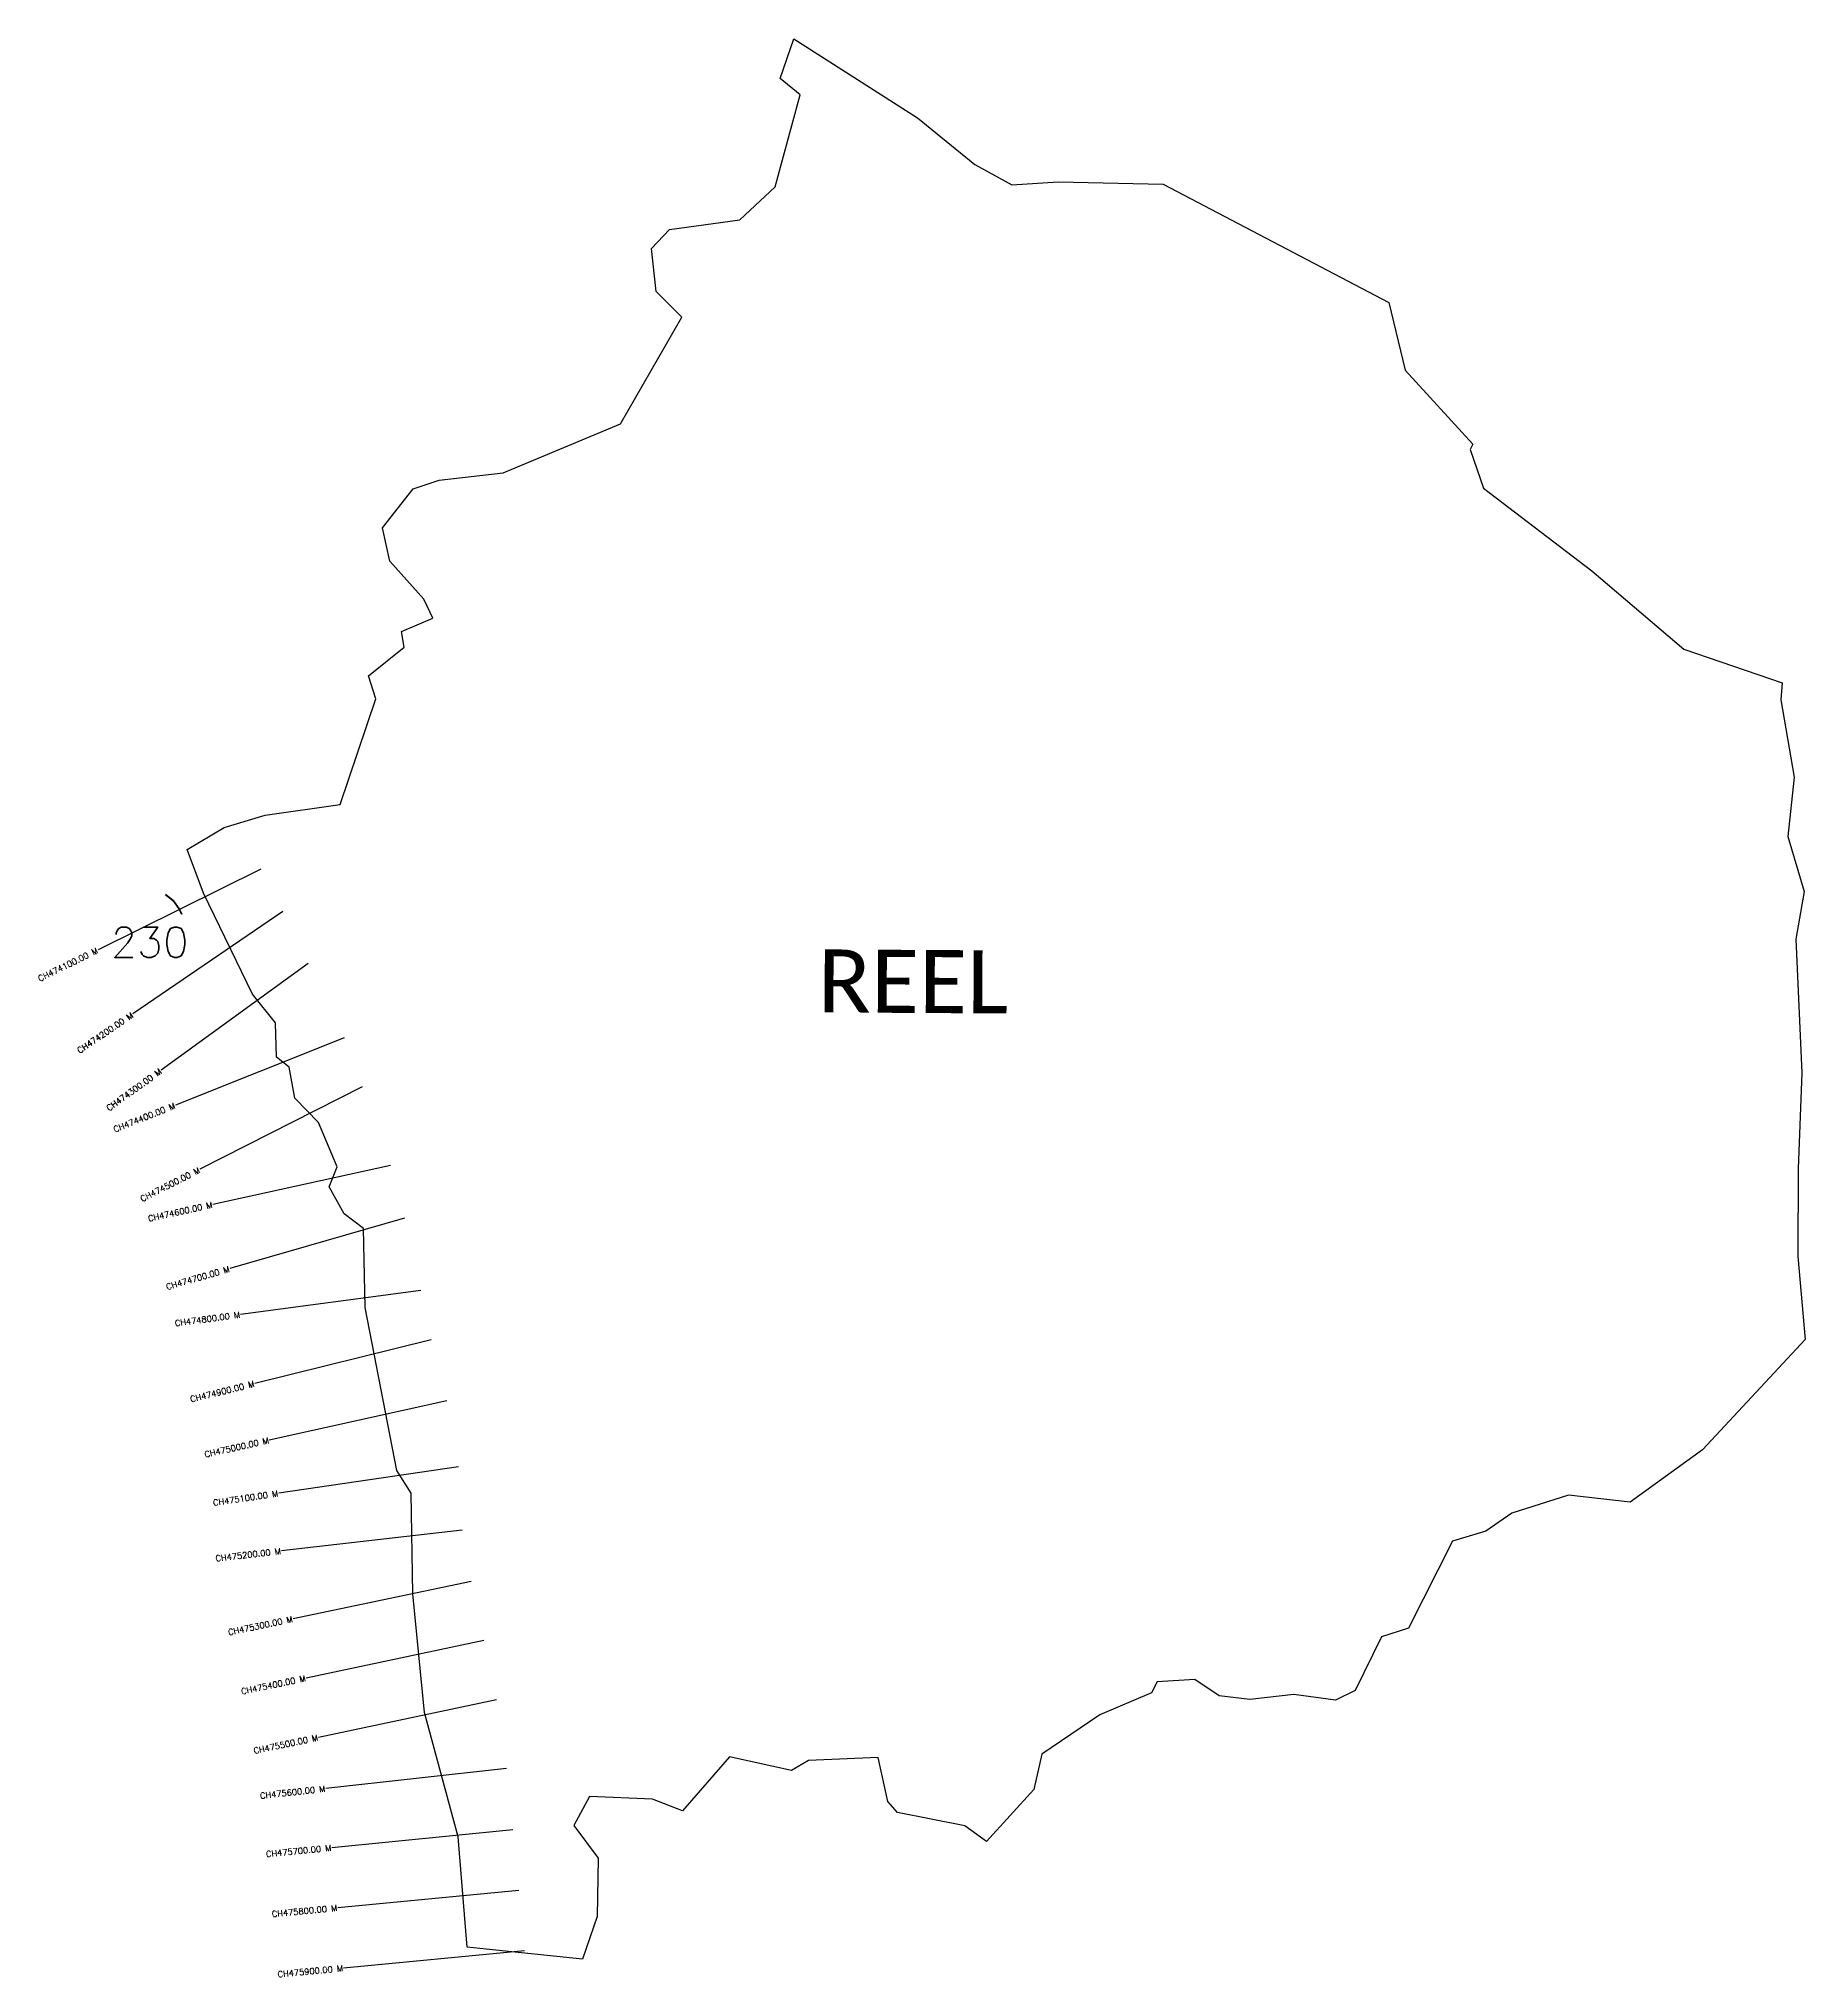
# Model space of a CAD drawing. Header units: metres. Extents: x 312864 to 315779, y 1903733 to 1906932.
import ezdxf
from ezdxf.enums import TextEntityAlignment as Align

# ---------------------------------------------------------------- set-up
doc = ezdxf.new("R2010")
doc.units = ezdxf.units.M
for name, color, linetype in [('ARTIFICIALLY PROTECTED', 4, 'Continuous'), ('CS', 134, 'Continuous'), ('CSMark', 6, 'Continuous'), ('village', 3, 'Continuous'), ('VILLAGE NAME', 250, 'Continuous')]:
    doc.layers.add(name, color=color, linetype=linetype)
doc.styles.get("Standard").update_dxf_attribs({"font": 'simplex.shx'})

msp = doc.modelspace()

# ---------------------------------------------------------------- linework, layer by layer
at = {"color": 6, "flags": 128}
msp.add_lwpolyline([(314087.2, 1906866.5), (314109.4, 1906932.2)], dxfattribs=at)
at = {"layer": 'ARTIFICIALLY PROTECTED', "const_width": 3, "flags": 128}
msp.add_lwpolyline([(313072.4, 1905520.2), (313085.8, 1905509.7), (313095.4, 1905496.1), (313099.7, 1905487.4)], dxfattribs=at)
at = {"layer": 'CS'}
for p, q in [((313230.2, 1905562), (312961.3, 1905429)), ((313266.4, 1905492.3), (313018.7, 1905323)), ((313308.3, 1905406.4), (313065.4, 1905230.4)), ((313367.5, 1905283.7), (313088.9, 1905172.6)), ((313397.1, 1905202.6), (313129.6, 1905066.7)), ((313444, 1905073.2), (313151, 1905008.6)), ((313467.2, 1904985.9), (313179, 1904902.7)), ((313494, 1904866.9), (313196.7, 1904827)), ((313511.1, 1904785), (313219.9, 1904713.2)), ((313536.8, 1904684.8), (313243.9, 1904619.8)), ((313556.4, 1904575.6), (313259.5, 1904532.1)), ((313562, 1904471.4), (313264, 1904437)), ((313576.9, 1904386.6), (313283.3, 1904324.9)), ((313598.3, 1904288.9), (313304.7, 1904227.2)), ((313618.9, 1904191.1), (313325.3, 1904129.3)), ((313635.7, 1904077.9), (313337.5, 1904044.8)), ((313645.9, 1903976.5), (313347.4, 1903947.2)), ((313655.7, 1903876.7), (313357.1, 1903848)), ((313665.2, 1903777.1), (313366.6, 1903748.5))]:
    msp.add_line(p, q, dxfattribs=at)
at = {"layer": 'village', "color": 6}
for points in [[(314109.4, 1906932.2, 0), (314313.8, 1906801.6, 0), (314408.5, 1906724.7, 0), (314469.2, 1906691.1, 0), (314545.8, 1906696.4, 0), (314719.4, 1906692.5, 0), (315091.8, 1906496.8, 0), (315118.8, 1906385.6, 0), (315230.2, 1906263.4, 0), (315225.6, 1906254.5, 0), (315247.7, 1906190.7, 0), (315426.6, 1906054, 0), (315578.6, 1905924.8, 0), (315740.8, 1905869.4, 0), (315738.6, 1905841.4, 0), (315760.8, 1905713.6, 0), (315750.3, 1905616.1, 0), (315777.2, 1905525.2, 0), (315763.2, 1905446.5, 0), (315773, 1905225.9, 0), (315767, 1905067.3, 0), (315766.8, 1904923, 0), (315778.8, 1904785.8, 0)], [(315778.8, 1904785.8, 0), (315609.2, 1904604, 0), (315489.7, 1904517.3, 0), (315388.2, 1904529, 0), (315294.5, 1904499.1, 0), (315251.5, 1904469.6, 0), (315196.6, 1904453.1, 0), (315124.1, 1904309.4, 0), (315079.5, 1904294.9, 0), (315036.1, 1904206.8, 0), (315003.6, 1904190.6, 0), (314935.1, 1904199.9, 0), (314862.2, 1904191.8, 0), (314811.6, 1904197.8, 0), (314771.3, 1904225, 0), (314709.1, 1904220.8, 0), (314700.1, 1904202.6, 0), (314614.5, 1904166.3, 0), (314518.9, 1904101.4, 0), (314506, 1904043.2, 0), (314427.7, 1903957.2, 0), (314392, 1903983.2, 0), (314281, 1904005.4, 0), (314264.9, 1904023.2, 0), (314249, 1904096, 0), (314133.8, 1904091.2, 0), (314105.7, 1904074.5, 0), (314003.6, 1904097, 0), (313925.9, 1904008.1, 0), (313876.2, 1904027, 0), (313772.3, 1904031.7, 0), (313746.8, 1903983.9, 0), (313786.5, 1903930.1, 0), (313785.1, 1903833.8, 0), (313760.6, 1903763.4, 0), (313601.9, 1903779.7, 0), (313570.5, 1903783.2, 0), (313555.8, 1903965.2, 0), (313500, 1904170.3, 0), (313480.9, 1904366, 0), (313478.2, 1904532.4, 0), (313454.6, 1904569.6, 0), (313402.2, 1904838.7, 0), (313399.4, 1904969.2, 0), (313367.3, 1904993, 0), (313342.6, 1905038, 0), (313356.2, 1905071, 0), (313325.1, 1905143.7, 0), (313286.3, 1905183.8, 0), (313276.9, 1905235, 0), (313256, 1905251.5, 0), (313254.4, 1905308.1, 0), (313216.3, 1905355.5, 0), (313135.2, 1905522.1, 0), (313108.3, 1905594.4, 0), (313169.7, 1905630.8, 0), (313237, 1905651.2, 0), (313361, 1905668.5, 0), (313419.9, 1905843.1, 0), (313407.6, 1905880.9, 0), (313466.8, 1905928.5, 0), (313462.3, 1905954.4, 0), (313513.7, 1905976.2, 0), (313499, 1906007.4, 0), (313442.7, 1906070.4, 0), (313430.8, 1906125.1, 0), (313481.4, 1906189.3, 0), (313524.3, 1906204, 0), (313630, 1906215.7, 0), (313823.5, 1906296.7, 0), (313924.9, 1906472.6, 0), (313882.4, 1906515.3, 0), (313874.9, 1906586.1, 0), (313904.2, 1906617.7, 0), (314020.4, 1906633.4, 0), (314078.7, 1906687.8, 0), (314119.9, 1906839.8, 0), (314087.2, 1906866.5, 0)]]:
    msp.add_polyline3d(points, dxfattribs=at)

# ---------------------------------------------------------------- texts
at = {"insert": (312982.6, 1905466.3), "char_height": 50, "attachment_point": 1}
msp.add_mtext_dynamic_manual_height_columns('230', width=84.374, gutter_width=1, heights=[74.2], dxfattribs=at)
at = {"layer": 'CSMark'}
for s, rotation, p in [('CH474100.00 M', 26.318, (312960.4, 1905428.6)), ('CH474200.00 M', 34.3364, (313017.9, 1905322.5)), ('CH474300.00 M', 35.9333, (313064.6, 1905229.8)), ('CH474400.00 M', 21.744, (313088, 1905172.2)), ('CH474500.00 M', 26.9527, (313128.8, 1905066.2)), ('CH474600.00 M', 12.4193, (313150, 1905008.4)), ('CH474700.00 M', 16.1124, (313178.1, 1904902.4)), ('CH474800.00 M', 7.6408, (313195.7, 1904826.9)), ('CH474900.00 M', 13.8553, (313218.9, 1904712.9)), ('CH475000.00 M', 12.5198, (313243, 1904619.5)), ('CH475100.00 M', 8.3292, (313258.5, 1904532)), ('CH475200.00 M', 6.5848, (313263, 1904436.8)), ('CH475300.00 M', 11.8696, (313282.3, 1904324.7)), ('CH475400.00 M', 11.8736, (313303.7, 1904227)), ('CH475500.00 M', 11.8736, (313324.3, 1904129.1)), ('CH475600.00 M', 6.3433, (313336.5, 1904044.7)), ('CH475700.00 M', 5.5929, (313346.4, 1903947.1)), ('CH475800.00 M', 5.4763, (313356.1, 1903847.9)), ('CH475900.00 M', 5.4763, (313365.6, 1903748.4))]:
    msp.add_text(s, height=10, rotation=rotation, dxfattribs=at).set_placement(p, align=Align.MIDDLE_RIGHT)
at = {"layer": 'VILLAGE NAME', "insert": (314149.3, 1905429.6), "char_height": 104.042, "attachment_point": 1, "rotation": 359.6762}
msp.add_mtext_dynamic_manual_height_columns('{\\fCalibri|b0|i0|c0|p34;REEL}', width=705.253, gutter_width=520.2, heights=[0], dxfattribs=at)

doc.saveas('drawing.dxf')
